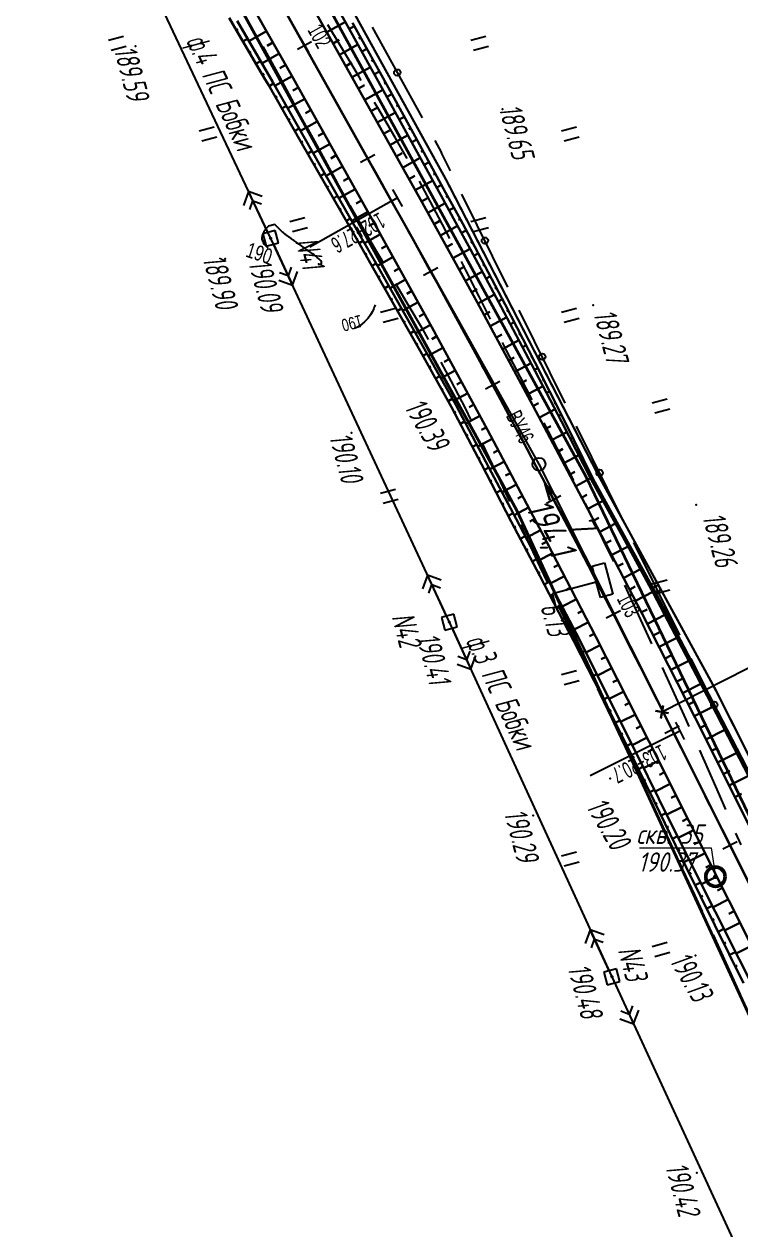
# Model space of a CAD drawing. Header units: millimetres. Extents: x -1799 to 6962, y -1020 to 4121.
# Drawn here: x 5609.3 to 5719.9, y 1117 to 1303.1 of the extents above; entities that cross this region are included whole.
import ezdxf
from ezdxf import colors
from ezdxf.entities.mleader import LeaderData, LeaderLine
from ezdxf.math import Vec2, Vec3

# ---------------------------------------------------------------- set-up
doc = ezdxf.new("R2010")
doc.units = ezdxf.units.MM
doc.linetypes.add('CONTI', pattern=[0])
doc.linetypes.add('STROT', pattern=[1.7, 0.5, -1.2])
for name, color, linetype, lineweight in [('10', 1, 'Continuous', 35), ('геология', 7, 'Continuous', 20), ('КОПИЯ_ОСЬ_13_ОТКОСЫ', 7, 'Continuous', 30), ('ОСЬ_ВЕРХ_ПОКРЫТИЯ_ГРАНИЦЫ_ПОЛОС', 7, 'Continuous', 30), ('ОСЬ_ВЕРХ_ПОКРЫТИЯ_ОСЬ', 1, 'Continuous', 30), ('Отметки', 5, 'Continuous', 30), ('Уклоны ПЧ', 5, 'Continuous', 30)]:
    doc.layers.add(name, color=color, linetype=linetype, lineweight=lineweight)
for name, color, linetype in [('_Ростелеком', 6, 'Continuous'), ('GOR_BDEFAULT', 212, 'CONTI'), ('NAD_MDEFAULT', 7, 'CONTI'), ('PI_OTDEFAULT', 172, 'CONTI'), ('PI_TTDEFAULT', 5, 'CONTI'), ('PLN_O', 7, 'CONTI'), ('SIT_LDEFAULT', 7, 'CONTI'), ('USLZNDEFAULT', 7, 'CONTI'), ('ZAPSKDEFAULT', 7, 'CONTI'), ('КОПИЯ_ОСЬ_ТАНГЕНСЫ', 1, 'Continuous'), ('ОСЬ_ВЕРХ_ПОКРЫТИЯ_ПИКЕТЫ', 1, 'Continuous'), ('ОСЬ_ВЕРХ_ПОКРЫТИЯ_РАЗБИВКА_КРИВ', 1, 'Continuous'), ('ОСЬ_ВЕРХ_ПОКРЫТИЯ_ТАНГЕНСЫ', 1, 'Continuous'), ('разметка', 7, 'Continuous')]:
    doc.layers.add(name, color=color, linetype=linetype)
doc.styles.add('eskd', font='spds.shx', dxfattribs={"width": 1.2, "oblique": 15})
doc.styles.add('SHRFT', font='TXT', dxfattribs={"width": 3.5})
doc.styles.get("Standard").update_dxf_attribs({"font": 'arial.ttf'})
doc.styles.add('STYLE1', font='romand.shx', dxfattribs={"width": 0.9})
doc.styles.add('ГОСТ', font='', dxfattribs={"oblique": 15, "height": 4})
doc.styles.get('ГОСТ').set_extended_font_data('GOST type A')
doc.linetypes.add('кабель_связи_проект.', pattern='A,10,-1,["/",STYLE1,S=3,R=0,X=0,Y=-1.5],-4.1', length=15.1)

# ---------------------------------------------------------------- blocks, each defined once
blk = doc.blocks.new('BL_2011')
at = {"color": 0}
for p, q in [((0, 0), (0, 2.4)), ((1.6, 0), (1.6, 2.4))]:
    blk.add_line(p, q, dxfattribs=at)
blk = doc.blocks.new('BL_27')
at = {"color": 0}
for p, q in [((1, 1), (-1, 1)), ((-1, 1), (-1, -1)), ((1, -1), (1, 1)), ((-1, -1), (1, -1))]:
    blk.add_line(p, q, dxfattribs=at)
blk.add_circle((0, 0), 0.1, dxfattribs=at)
blk = doc.blocks.new('BL_13')
at = {"color": 0}
for p, q in [((-2.5, 7), (-2.5, 9)), ((-2.5, 9), (2.5, 9)), ((2.5, 9), (2.5, 7)), ((0, 7), (-2.5, 7)), ((0, 0), (0, 7)), ((2.5, 7), (0, 7)), ((2, 0), (0, 0))]:
    blk.add_line(p, q, dxfattribs=at)
blk = doc.blocks.new('_None')
blk = doc.blocks.new('Крест')
at = {"layer": 'Отметки'}
for points in [[(-1, 0), (1, 0)], [(0, 1), (0, -1)]]:
    blk.add_lwpolyline(points, dxfattribs=at)
blk = doc.blocks.new('Стрелка')
at = {"layer": 'Уклоны ПЧ', "ltscale": 2}
for points in [[(-0.02, -0.05), (-0.02, 17.97)], [(-0.02, -0.05), (-0.58, 2.62)], [(-0.02, -0.05), (0.53, 2.62)]]:
    blk.add_lwpolyline(points, dxfattribs=at)

msp = doc.modelspace()

# ---------------------------------------------------------------- linework, layer by layer
at = {"layer": '10'}
for points in [[(5791.36, 869.79), (5791.99, 953.6), (5769.21, 1029.84), (5768.9, 1032.77), (5755.35, 1076.21), (5685.51, 1227.89), (5683.12, 1232.24), (5612.57, 1360.39), (5593.27, 1384.3), (5577.58, 1419.6), (5542.45, 1502.97), (5552.87, 1504.53), (5516.09, 1583.56), (5516.09, 1583.56), (5485.17, 1652.33), (5455.39, 1713.54), (5448.07, 1728.59), (5415.89, 1791.1), (5411.51, 1799.6), (5401.59, 1796.88), (5363.49, 1869.85), (5344.99, 1914.95)], [(5805.17, 883.41), (5805.09, 913.56), (5805.05, 928.34), (5804.15, 942.53), (5802, 976.2), (5801.1, 992.86), (5771.79, 1087.98), (5771.79, 1087.98), (5731.27, 1176.63), (5724.62, 1174.12), (5696.17, 1233.16), (5688.98, 1246.27), (5623.55, 1365.6), (5585.3, 1451.76), (5562.87, 1510.43), (5555.12, 1526.56), (5526.34, 1586.47)], [(5516.09, 1583.56), (5552.87, 1504.53), (5542.45, 1502.97), (5577.58, 1419.6), (5593.27, 1384.3), (5612.57, 1360.39), (5683.12, 1232.24), (5685.51, 1227.89), (5755.35, 1076.21), (5768.9, 1032.77), (5769.21, 1029.84), (5791.99, 953.6), (5791.36, 869.79)]]:
    msp.add_lwpolyline(points, dxfattribs=at)
at = {"layer": '_Ростелеком', "linetype": 'кабель_связи_проект.', "ltscale": 0.25, "const_width": 0.35}
msp.add_lwpolyline([(5805.17, 883.41), (5805.09, 913.56), (5805.13, 928.35), (5804.15, 942.53), (5802.83, 963.15), (5800.31, 992.75), (5792.15, 1019.93), (5784.68, 1044.07), (5777.41, 1068.67), (5777.41, 1068.67), (5771.79, 1087.98), (5754.13, 1126.63), (5733.43, 1166.09), (5716.03, 1200.55), (5697.97, 1233.57), (5674.59, 1278.94), (5654.91, 1314.59)], dxfattribs=at)
at = {"layer": 'GOR_BDEFAULT', "color": 212, "elevation": 190, "flags": 128}
for points in [[(5654.76, 1266.01), (5655, 1266.03), (5655.16, 1266.08), (5655.25, 1266.16), (5655.27, 1266.27), (5655.23, 1266.4), (5655.14, 1266.54), (5655, 1266.71), (5654.82, 1266.88), (5654.61, 1267.07), (5654.38, 1267.26), (5654.12, 1267.46), (5653.86, 1267.66), (5653.58, 1267.86), (5653.31, 1268.05), (5653.05, 1268.23), (5652.8, 1268.41), (5652.57, 1268.57), (5652.35, 1268.73), (5652.14, 1268.87), (5651.95, 1269.01), (5651.77, 1269.14), (5651.59, 1269.26), (5651.43, 1269.38), (5651.28, 1269.48), (5651.14, 1269.59), (5651, 1269.68), (5650.87, 1269.77), (5650.75, 1269.86), (5650.63, 1269.94), (5650.52, 1270.02), (5650.42, 1270.09), (5650.31, 1270.17), (5650.22, 1270.23), (5650.12, 1270.3), (5650.03, 1270.37), (5649.94, 1270.43), (5649.86, 1270.49), (5649.78, 1270.55), (5649.7, 1270.6), (5649.63, 1270.66), (5649.56, 1270.71), (5649.49, 1270.76), (5649.43, 1270.81), (5649.36, 1270.86), (5649.3, 1270.91), (5648.6, 1271.59), (5648.04, 1272.16), (5647.05, 1271.89), (5646.91, 1271.76), (5646.76, 1271.61), (5646.61, 1271.44), (5646.47, 1271.25), (5646.34, 1271.05), (5646.22, 1270.84), (5646.13, 1270.62), (5646.07, 1270.38), (5646.04, 1270.14), (5646.05, 1269.89), (5646.11, 1269.63), (5646.23, 1269.37), (5646.4, 1269.11), (5646.64, 1268.85), (5646.95, 1268.58)], [(5663.56, 1259.78), (5663.5, 1259.6), (5663.42, 1259.4), (5663.34, 1259.19), (5663.24, 1258.95), (5663.12, 1258.71), (5662.98, 1258.46), (5662.81, 1258.19), (5662.62, 1257.93), (5662.41, 1257.65), (5662.16, 1257.38), (5661.88, 1257.11), (5661.56, 1256.84), (5661.21, 1256.58), (5660.82, 1256.33), (5660.38, 1256.09)]]:
    msp.add_lwpolyline(points, dxfattribs=at)
at = {"layer": 'PI_TTDEFAULT', "color": 5}
for p in [(5626.52, 1299.74, 189.59), (5683.21, 1289.99, 189.65), (5647.39, 1270.03, 190.09), (5640.38, 1266.89, 189.9), (5697.26, 1259.69, 189.27), (5659.91, 1239.99, 190.1), (5713.19, 1228.88, 189.26), (5675.01, 1210.73, 190.41), (5699.88, 1186.56, 190.2), (5687.99, 1180.85, 190.29), (5713.08, 1159.25, 190.13), (5700.14, 1155.94, 190.48), (5713.25, 1125.66, 190.42)]:
    msp.add_point(p, dxfattribs=at)
at = {"layer": 'PLN_O'}
for p, q in [((5663.1, 1302.64), (5670.84, 1288.64)), ((5672.77, 1285.13), (5673.81, 1283.25)), ((5675.2, 1280.44), (5673.81, 1283.25)), ((5684.06, 1262.51), (5676.97, 1276.85)), ((5692.92, 1244.58), (5685.83, 1258.92)), ((5701.78, 1226.65), (5694.69, 1240.99)), ((5710.64, 1208.72), (5703.55, 1223.06)), ((5719.5, 1190.79), (5712.41, 1205.13))]:
    msp.add_line(p, q, dxfattribs=at)
for centre in [(5666.97, 1295.64), (5680.52, 1269.68), (5689.38, 1251.75), (5698.24, 1233.82), (5707.1, 1215.89), (5715.96, 1197.96)]:
    msp.add_circle(centre, 0.5, dxfattribs=at)
at = {"layer": 'SIT_LDEFAULT', "color": 7}
for p, q in [((5618.27, 1331.72), (5647.39, 1270.03)), ((5658.17, 1299.79), (5656.25, 1303.01)), ((5646.21, 1299.69), (5648.69, 1295.1)), ((5661.08, 1294.97), (5658.17, 1299.79)), ((5648.69, 1295.1), (5650.96, 1290.89)), ((5661.4, 1294.43), (5661.08, 1294.97)), ((5663.94, 1290.2), (5663.46, 1291.01)), ((5666.63, 1285.62), (5663.94, 1290.2)), ((5652.87, 1287.38), (5654.15, 1285.03)), ((5654.15, 1285.03), (5656.74, 1280.29)), ((5668.49, 1282.36), (5666.63, 1285.62)), ((5656.74, 1280.29), (5657.68, 1278.61)), ((5643.98, 1277.26), (5643.21, 1275.13)), ((5646.96, 1270.93), (5643.98, 1277.26)), ((5646.1, 1276.5), (5643.98, 1277.26)), ((5671.25, 1277.32), (5670.42, 1278.86)), ((5673.41, 1273.24), (5671.25, 1277.32)), ((5644.18, 1274.49), (5644.66, 1275.82)), ((5644.66, 1275.82), (5645.99, 1275.34)), ((5659.64, 1275.12), (5661.43, 1271.99)), ((5661.42, 1271.98), (5663.75, 1268)), ((5675.07, 1270.01), (5673.41, 1273.24)), ((5647.39, 1270.03), (5675.01, 1210.73)), ((5647.81, 1269.12), (5650.77, 1262.78)), ((5663.75, 1268), (5664.66, 1266.48)), ((5677.61, 1265.03), (5676.89, 1266.45)), ((5650.09, 1264.23), (5648.76, 1264.71)), ((5650.58, 1265.56), (5650.09, 1264.23)), ((5650.77, 1262.78), (5651.54, 1264.9)), ((5679.69, 1260.92), (5677.61, 1265.03)), ((5648.64, 1263.55), (5650.77, 1262.78)), ((5666.71, 1263.03), (5668.47, 1260.07)), ((5681.4, 1257.53), (5679.69, 1260.92)), ((5668.47, 1260.07), (5670.8, 1256.09)), ((5670.81, 1256.09), (5671.76, 1254.41)), ((5683.87, 1252.69), (5683.22, 1253.96)), ((5685.99, 1248.58), (5683.87, 1252.69)), ((5673.69, 1250.91), (5675.25, 1248.02)), ((5675.26, 1248.02), (5677.49, 1243.67)), ((5687.81, 1245.08), (5685.99, 1248.58)), ((5677.49, 1243.67), (5678.29, 1242.03)), ((5690.3, 1240.3), (5689.66, 1241.53)), ((5692.45, 1236.14), (5690.3, 1240.3)), ((5680.03, 1238.43), (5682.18, 1233.91)), ((5694.24, 1232.64), (5692.45, 1236.14)), ((5682.19, 1233.91), (5684.32, 1229.39)), ((5696.7, 1227.77), (5696.04, 1229.07)), ((5698.76, 1223.57), (5696.7, 1227.77)), ((5686, 1225.77), (5686.86, 1223.92)), ((5686.86, 1223.92), (5689.02, 1219.3)), ((5700.42, 1220.08), (5698.76, 1223.57)), ((5689.02, 1219.3), (5690.24, 1216.71)), ((5671.63, 1217.98), (5670.86, 1215.86)), ((5674.59, 1211.64), (5671.63, 1217.98)), ((5673.76, 1217.21), (5671.63, 1217.98)), ((5671.82, 1215.2), (5672.31, 1216.53)), ((5672.31, 1216.53), (5673.64, 1216.05)), ((5703.02, 1214.53), (5702.12, 1216.46)), ((5705.24, 1209.73), (5703.03, 1214.53)), ((5691.95, 1213.09), (5692.8, 1211.3)), ((5675.01, 1210.73), (5700.14, 1155.94)), ((5692.8, 1211.3), (5694.62, 1207.46)), ((5675.43, 1209.82), (5678.35, 1203.46)), ((5706.31, 1207.38), (5705.24, 1209.73)), ((5694.62, 1207.46), (5696.23, 1204.05)), ((5677.68, 1204.91), (5676.35, 1205.4)), ((5678.17, 1206.24), (5677.68, 1204.91)), ((5678.35, 1203.46), (5679.13, 1205.58)), ((5676.22, 1204.25), (5678.35, 1203.46)), ((5709.55, 1200.23), (5707.96, 1203.74)), ((5697.93, 1200.43), (5698.25, 1199.76)), ((5698.25, 1199.76), (5700.07, 1195.9)), ((5711.55, 1195.79), (5709.55, 1200.23)), ((5700.07, 1195.9), (5701.88, 1192.05)), ((5712.07, 1194.63), (5711.55, 1195.79)), ((5701.88, 1192.05), (5702.19, 1191.39)), ((5715.08, 1187.9), (5713.71, 1190.97)), ((5703.89, 1187.76), (5705.51, 1184.32)), ((5716.77, 1184.05), (5715.09, 1187.9)), ((5705.51, 1184.32), (5707.35, 1180.41)), ((5717.73, 1181.81), (5716.76, 1184.05)), ((5707.35, 1180.41), (5708.15, 1178.71)), ((5720.1, 1176.35), (5719.32, 1178.14)), ((5709.85, 1175.09), (5711.05, 1172.53)), ((5711.05, 1172.53), (5712.89, 1168.6)), ((5712.89, 1168.6), (5714.08, 1166.03)), ((5696.8, 1163.21), (5696.02, 1161.09)), ((5699.72, 1156.85), (5696.8, 1163.21)), ((5698.93, 1162.42), (5696.8, 1163.21)), ((5696.98, 1160.43), (5697.47, 1161.76)), ((5697.47, 1161.76), (5698.8, 1161.27)), ((5715.78, 1162.4), (5716.51, 1160.82)), ((5716.51, 1160.82), (5718.28, 1156.97)), ((5718.28, 1156.97), (5719.94, 1153.32)), ((5700.14, 1155.94), (5725.99, 1099.98)), ((5700.56, 1155.03), (5703.49, 1148.68)), ((5702.82, 1150.13), (5701.5, 1150.62)), ((5703.31, 1151.46), (5702.82, 1150.13)), ((5703.49, 1148.68), (5704.28, 1150.8)), ((5701.37, 1149.46), (5703.49, 1148.68))]:
    msp.add_line(p, q, dxfattribs=at)
at = {"layer": 'геология', "color": 1, "linetype": 'Continuous'}
for p, q in [((5704.42, 1175.86), (5715.51, 1175.86)), ((5715.51, 1175.86), (5716.13, 1171.45))]:
    msp.add_line(p, q, dxfattribs=at)
at = {"layer": 'геология', "color": 1, "linetype": 'Continuous', "lineweight": 50}
for radius in [1.5, 0.103]:
    msp.add_circle((5716.15, 1171.4), radius, dxfattribs=at)
at = {"layer": 'КОПИЯ_ОСЬ_13_ОТКОСЫ'}
for points in [[(5624.7, 1340.83), (5650.4, 1295.62), (5663.56, 1272.13), (5672.29, 1256.33), (5680.89, 1240.45), (5689.35, 1224.49), (5697.67, 1208.46), (5705.84, 1192.36), (5736.79, 1130.69), (5739.79, 1124.37), (5740.51, 1122.84), (5742.02, 1119.15), (5743.5, 1115.46)], [(5634.42, 1340.54), (5670.54, 1276.04), (5679.31, 1260.17), (5687.94, 1244.23), (5696.44, 1228.21), (5704.79, 1212.11), (5712.99, 1195.95), (5746.63, 1128.9), (5747.83, 1126.47), (5749.55, 1123.4), (5752.69, 1117.64), (5754.89, 1112.98)], [(5640.97, 1304.09), (5642.49, 1301.51), (5643.5, 1299.78), (5645.53, 1296.33), (5646.54, 1294.6), (5647.04, 1293.74), (5652.03, 1285.07), (5660.9, 1269.56), (5663.25, 1265.44), (5670.5, 1252.64), (5675.37, 1243.95), (5679.99, 1235.12), (5684.57, 1226.27), (5688.99, 1217.87), (5693.38, 1209.46), (5694.25, 1207.77), (5698.57, 1199.33), (5702.86, 1190.86), (5706.7, 1183.05), (5711.64, 1172.89), (5720.47, 1154.95)], [(5642.21, 1303.64), (5644.22, 1300.19), (5647.75, 1294.14), (5652.7, 1285.45), (5656.36, 1279.01), (5661.55, 1269.93), (5663.9, 1265.8), (5666.24, 1261.67), (5671.14, 1252.99), (5676, 1244.29), (5680.68, 1235.49), (5685.32, 1226.67), (5689.99, 1217.86), (5694.61, 1209.02), (5698.88, 1200.55), (5703.12, 1192.05), (5703.97, 1190.34), (5707.41, 1183.41), (5712.46, 1173.3), (5723.45, 1151.4)], [(5642.21, 1303.64), (5644.22, 1300.19), (5647.75, 1294.14), (5652.7, 1285.45), (5656.36, 1279.01), (5661.55, 1269.93), (5663.9, 1265.8), (5666.24, 1261.67), (5671.14, 1252.99), (5676, 1244.29), (5680.68, 1235.49), (5685.32, 1226.67), (5689.99, 1217.86), (5694.61, 1209.02), (5698.88, 1200.55), (5703.12, 1192.05), (5703.97, 1190.34), (5707.41, 1183.41), (5712.46, 1173.3), (5723.45, 1151.4)], [(5656.06, 1301.89), (5658.95, 1303.5)], [(5658.32, 1304.64), (5659.29, 1302.89), (5665.09, 1292.38), (5668.64, 1285.89), (5673.7, 1276.71), (5675.99, 1272.52), (5678.28, 1268.32), (5683.02, 1259.47), (5687.72, 1250.61), (5692.35, 1241.71), (5696.95, 1232.79), (5701.78, 1224), (5706.57, 1215.18), (5711.02, 1206.72), (5715.44, 1198.24), (5719.88, 1189.67), (5725.09, 1179.64)], [(5658.32, 1304.64), (5659.29, 1302.89), (5665.09, 1292.38), (5668.64, 1285.89), (5673.7, 1276.71), (5675.99, 1272.52), (5678.28, 1268.32), (5683.02, 1259.47), (5687.72, 1250.61), (5692.35, 1241.71), (5696.95, 1232.79), (5701.78, 1224), (5706.57, 1215.18), (5711.02, 1206.72), (5715.44, 1198.24), (5719.88, 1189.67), (5725.09, 1179.64)], [(5660.05, 1303.32), (5665.88, 1292.83), (5669.43, 1286.33), (5674.44, 1277.12), (5676.72, 1272.92), (5677.86, 1270.82), (5678.98, 1268.71), (5683.63, 1259.81), (5688.24, 1250.89), (5692.74, 1241.92), (5697.19, 1232.92), (5702.05, 1224.14), (5706.87, 1215.33), (5711.32, 1206.87), (5715.73, 1198.39), (5725.36, 1179.77)], [(5642.09, 1302.19), (5642.33, 1302.33)], [(5646.75, 1302.05), (5644.04, 1300.5)], [(5660.32, 1302.82), (5659.56, 1302.4)], [(5643.1, 1300.46), (5643.82, 1300.88)], [(5647.74, 1300.31), (5646.84, 1299.79)], [(5657.04, 1300.14), (5658, 1300.68)], [(5658.02, 1298.4), (5660.88, 1300)], [(5661.3, 1301.07), (5661.04, 1300.93)], [(5644.11, 1298.74), (5644.35, 1298.88)], [(5648.73, 1298.57), (5646.05, 1297.05)], [(5662.27, 1299.33), (5661.49, 1298.9)], [(5663.24, 1297.58), (5662.98, 1297.43)], [(5645.13, 1297.01), (5645.83, 1297.43)], [(5649.72, 1296.83), (5648.83, 1296.32)], [(5659, 1296.65), (5659.95, 1297.19)], [(5659.97, 1294.91), (5662.82, 1296.5)], [(5664.21, 1295.83), (5663.43, 1295.39)], [(5646.14, 1295.29), (5646.37, 1295.43)], [(5647.15, 1293.56), (5647.85, 1293.96)], [(5650.7, 1295.09), (5648.05, 1293.61)], [(5665.18, 1294.08), (5664.92, 1293.94)], [(5648.15, 1291.83), (5648.38, 1291.96)], [(5651.68, 1293.34), (5650.8, 1292.85)], [(5660.95, 1293.16), (5661.9, 1293.69)], [(5661.93, 1291.42), (5664.75, 1293)], [(5666.15, 1292.33), (5665.35, 1291.9)], [(5649.14, 1290.09), (5649.83, 1290.49)], [(5652.66, 1291.6), (5650.03, 1290.13)], [(5662.9, 1289.67), (5663.84, 1290.2)], [(5667.11, 1290.58), (5666.84, 1290.43)], [(5650.14, 1288.36), (5650.37, 1288.49)], [(5653.63, 1289.85), (5652.76, 1289.36)], [(5663.88, 1287.93), (5666.67, 1289.49)], [(5668.07, 1288.82), (5667.27, 1288.39)], [(5651.14, 1286.63), (5651.81, 1287.01)], [(5654.61, 1288.11), (5652.01, 1286.66)], [(5655.59, 1286.36), (5654.72, 1285.88)], [(5664.86, 1286.18), (5665.79, 1286.7)], [(5669.02, 1287.07), (5668.76, 1286.92)], [(5652.13, 1284.89), (5652.36, 1285.02)], [(5656.57, 1284.62), (5653.99, 1283.18)], [(5665.84, 1284.44), (5668.59, 1285.98)], [(5669.98, 1285.31), (5669.2, 1284.88)], [(5653.13, 1283.16), (5653.79, 1283.54)], [(5657.54, 1282.87), (5656.68, 1282.39)], [(5666.81, 1282.69), (5667.73, 1283.21)], [(5670.94, 1283.55), (5670.68, 1283.41)], [(5654.12, 1281.42), (5654.34, 1281.55)], [(5658.52, 1281.13), (5655.97, 1279.7)], [(5667.79, 1280.95), (5670.52, 1282.48)], [(5671.89, 1281.8), (5671.13, 1281.38)], [(5655.11, 1279.69), (5655.76, 1280.06)], [(5659.5, 1279.38), (5658.65, 1278.91)], [(5668.77, 1279.2), (5669.68, 1279.71)], [(5669.74, 1277.46), (5672.45, 1278.97)], [(5672.85, 1280.04), (5672.59, 1279.9)], [(5656.11, 1277.95), (5656.32, 1278.07)], [(5660.47, 1277.64), (5657.95, 1276.23)], [(5673.81, 1278.28), (5673.06, 1277.87)], [(5657.1, 1276.21), (5657.75, 1276.58)], [(5661.45, 1275.89), (5660.61, 1275.42)], [(5670.72, 1275.71), (5671.62, 1276.22)], [(5671.69, 1273.97), (5674.38, 1275.46)], [(5674.76, 1276.53), (5674.51, 1276.39)], [(5658.09, 1274.48), (5658.31, 1274.6)], [(5662.43, 1274.15), (5659.94, 1272.75)], [(5675.71, 1274.77), (5674.98, 1274.37)], [(5659.09, 1272.74), (5659.73, 1273.11)], [(5663.4, 1272.4), (5662.57, 1271.94)], [(5672.67, 1272.22), (5673.56, 1272.72)], [(5673.64, 1270.47), (5676.3, 1271.95)], [(5676.67, 1273.01), (5676.42, 1272.88)], [(5660.08, 1271), (5660.29, 1271.13)], [(5661.07, 1269.27), (5661.72, 1269.64)], [(5664.38, 1270.66), (5661.92, 1269.29)], [(5677.62, 1271.25), (5676.9, 1270.86)], [(5665.35, 1268.91), (5664.53, 1268.45)], [(5674.61, 1268.72), (5675.5, 1269.21)], [(5675.57, 1266.97), (5678.22, 1268.43)], [(5678.57, 1269.49), (5678.32, 1269.36)], [(5679.5, 1267.72), (5678.8, 1267.35)], [(5662.06, 1267.53), (5662.28, 1267.65)], [(5663.05, 1265.79), (5663.7, 1266.16)], [(5666.32, 1267.16), (5663.89, 1265.81)], [(5680.43, 1265.95), (5680.2, 1265.83)], [(5664.04, 1264.05), (5664.25, 1264.17)], [(5667.29, 1265.41), (5666.48, 1264.96)], [(5676.54, 1265.22), (5677.42, 1265.7)], [(5677.5, 1263.47), (5680.12, 1264.9)], [(5681.36, 1264.18), (5680.69, 1263.83)], [(5665.02, 1262.31), (5665.67, 1262.68)], [(5668.26, 1263.66), (5665.86, 1262.34)], [(5678.47, 1261.71), (5679.34, 1262.19)], [(5682.28, 1262.4), (5682.06, 1262.29)], [(5666.01, 1260.57), (5666.22, 1260.69)], [(5669.23, 1261.91), (5668.43, 1261.47)], [(5679.43, 1259.96), (5682.01, 1261.37)], [(5683.21, 1260.63), (5682.58, 1260.3)], [(5667, 1258.83), (5667.64, 1259.2)], [(5670.19, 1260.16), (5667.83, 1258.86)], [(5671.16, 1258.41), (5670.37, 1257.97)], [(5680.39, 1258.2), (5681.25, 1258.67)], [(5684.13, 1258.86), (5683.92, 1258.75)], [(5667.98, 1257.09), (5668.2, 1257.22)], [(5672.12, 1256.65), (5669.8, 1255.38)], [(5681.34, 1256.45), (5683.89, 1257.83)], [(5685.05, 1257.08), (5684.46, 1256.77)], [(5668.97, 1255.35), (5669.61, 1255.72)], [(5673.08, 1254.9), (5672.3, 1254.47)], [(5682.3, 1254.69), (5683.15, 1255.15)], [(5685.97, 1255.3), (5685.77, 1255.2)], [(5669.95, 1253.61), (5670.16, 1253.73)], [(5674.03, 1253.14), (5671.76, 1251.9)], [(5683.25, 1252.93), (5685.77, 1254.3)], [(5686.88, 1253.53), (5686.33, 1253.24)], [(5670.93, 1251.87), (5671.57, 1252.23)], [(5674.99, 1251.38), (5674.23, 1250.97)], [(5684.21, 1251.17), (5685.04, 1251.63)], [(5687.8, 1251.75), (5687.61, 1251.65)], [(5671.91, 1250.13), (5672.13, 1250.24)], [(5675.94, 1249.63), (5673.71, 1248.41)], [(5685.16, 1249.41), (5687.64, 1250.75)], [(5688.71, 1249.96), (5688.19, 1249.7)], [(5672.89, 1248.38), (5673.53, 1248.74)], [(5676.9, 1247.87), (5676.15, 1247.47)], [(5686.1, 1247.65), (5686.93, 1248.1)], [(5689.61, 1248.18), (5689.43, 1248.09)], [(5673.87, 1246.64), (5674.08, 1246.75)], [(5677.85, 1246.11), (5675.65, 1244.92)], [(5687.05, 1245.89), (5689.5, 1247.2)], [(5690.5, 1246.39), (5690.04, 1246.16)], [(5674.84, 1244.89), (5675.47, 1245.24)], [(5678.8, 1244.35), (5678.06, 1243.95)], [(5688, 1244.13), (5688.81, 1244.57)], [(5688.94, 1242.36), (5691.35, 1243.65)], [(5691.4, 1244.6), (5691.24, 1244.52)], [(5675.8, 1243.13), (5676.01, 1243.24)], [(5676.73, 1241.36), (5677.38, 1241.71)], [(5679.74, 1242.59), (5677.54, 1241.41)], [(5692.29, 1242.81), (5691.89, 1242.61)], [(5680.69, 1240.83), (5679.96, 1240.43)], [(5689.88, 1240.6), (5690.68, 1241.03)], [(5690.82, 1238.84), (5693.19, 1240.09)], [(5693.18, 1241.02), (5693.05, 1240.95)], [(5677.66, 1239.59), (5677.87, 1239.7)], [(5678.58, 1237.82), (5679.26, 1238.17)], [(5681.63, 1239.06), (5679.42, 1237.88)], [(5694.07, 1239.23), (5693.73, 1239.06)], [(5679.51, 1236.04), (5679.73, 1236.16)], [(5682.58, 1237.3), (5681.84, 1236.9)], [(5691.76, 1237.07), (5692.55, 1237.49)], [(5692.7, 1235.3), (5695.03, 1236.54)], [(5694.96, 1237.44), (5694.84, 1237.38)], [(5680.43, 1234.27), (5681.14, 1234.64)], [(5683.52, 1235.53), (5681.29, 1234.35)], [(5695.85, 1235.65), (5695.56, 1235.5)], [(5681.35, 1232.5), (5681.59, 1232.62)], [(5684.46, 1233.77), (5683.71, 1233.37)], [(5693.63, 1233.53), (5694.41, 1233.94)], [(5694.56, 1231.76), (5696.85, 1232.97)], [(5696.73, 1233.85), (5696.63, 1233.8)], [(5682.27, 1230.72), (5683, 1231.1)], [(5685.39, 1232), (5683.15, 1230.81)], [(5697.66, 1232.08), (5697.41, 1231.95)], [(5683.19, 1228.94), (5683.43, 1229.07)], [(5686.33, 1230.23), (5685.58, 1229.84)], [(5695.5, 1230), (5696.26, 1230.4)], [(5696.43, 1228.22), (5698.78, 1229.46)], [(5698.63, 1230.33), (5698.55, 1230.29)], [(5684.11, 1227.17), (5684.86, 1227.55)], [(5687.26, 1228.46), (5685.01, 1227.27)], [(5697.35, 1226.45), (5698.14, 1226.86)], [(5699.6, 1228.58), (5699.34, 1228.44)], [(5700.57, 1226.83), (5700.48, 1226.79)], [(5685.03, 1225.39), (5685.28, 1225.52)], [(5689.12, 1224.92), (5686.88, 1223.74)], [(5688.19, 1226.69), (5687.44, 1226.3)], [(5698.28, 1224.68), (5700.71, 1225.95)], [(5701.53, 1225.08), (5701.27, 1224.94)], [(5685.97, 1223.62), (5686.73, 1224.03)], [(5690.05, 1223.15), (5689.3, 1222.76)], [(5699.21, 1222.91), (5700.02, 1223.33)], [(5702.5, 1223.33), (5702.41, 1223.28)], [(5686.9, 1221.86), (5687.15, 1221.99)], [(5690.98, 1221.38), (5688.75, 1220.21)], [(5700.13, 1221.13), (5702.63, 1222.43)], [(5703.46, 1221.58), (5703.18, 1221.43)], [(5687.83, 1220.09), (5688.6, 1220.49)], [(5691.9, 1219.61), (5691.16, 1219.22)], [(5701.05, 1219.36), (5701.89, 1219.79)], [(5704.42, 1219.82), (5704.33, 1219.77)], [(5688.76, 1218.31), (5689.02, 1218.45)], [(5692.83, 1217.83), (5690.61, 1216.68)], [(5701.97, 1217.58), (5704.55, 1218.92)], [(5705.38, 1218.07), (5705.09, 1217.91)], [(5689.69, 1216.54), (5690.47, 1216.95)], [(5693.75, 1216.06), (5693.01, 1215.67)], [(5702.89, 1215.8), (5703.75, 1216.25)], [(5706.34, 1216.31), (5706.24, 1216.26)], [(5690.62, 1214.77), (5690.87, 1214.9)], [(5694.67, 1214.28), (5692.46, 1213.14)], [(5703.8, 1214.03), (5706.46, 1215.39)], [(5707.29, 1214.55), (5706.99, 1214.39)], [(5691.54, 1213), (5692.32, 1213.4)], [(5695.59, 1212.5), (5694.85, 1212.12)], [(5704.72, 1212.25), (5705.6, 1212.7)], [(5708.22, 1212.78), (5708.12, 1212.73)], [(5692.46, 1211.22), (5692.72, 1211.36)], [(5696.5, 1210.73), (5694.31, 1209.6)], [(5705.63, 1210.47), (5708.33, 1211.85)], [(5709.15, 1211.01), (5708.85, 1210.86)], [(5693.38, 1209.45), (5694.18, 1209.86)], [(5697.42, 1208.95), (5696.69, 1208.57)], [(5706.54, 1208.69), (5707.44, 1209.15)], [(5707.45, 1206.91), (5710.19, 1208.3)], [(5710.08, 1209.24), (5709.98, 1209.19)], [(5694.3, 1207.67), (5694.57, 1207.81)], [(5695.22, 1205.89), (5695.99, 1206.29)], [(5698.33, 1207.17), (5696.12, 1206.04)], [(5711.01, 1207.47), (5710.71, 1207.32)], [(5699.24, 1205.39), (5698.5, 1205.01)], [(5708.36, 1205.12), (5709.27, 1205.59)], [(5709.26, 1203.34), (5712.05, 1204.76)], [(5711.94, 1205.7), (5711.84, 1205.65)], [(5696.13, 1204.11), (5696.39, 1204.24)], [(5697.04, 1202.33), (5697.79, 1202.72)], [(5700.15, 1203.61), (5697.92, 1202.47)], [(5712.86, 1203.92), (5712.56, 1203.77)], [(5701.06, 1201.82), (5700.31, 1201.45)], [(5710.17, 1201.56), (5711.1, 1202.03)], [(5711.07, 1199.77), (5713.9, 1201.2)], [(5713.78, 1202.15), (5713.68, 1202.1)], [(5697.95, 1200.55), (5698.2, 1200.68)], [(5698.86, 1198.77), (5699.59, 1199.14)], [(5701.97, 1200.04), (5699.71, 1198.9)], [(5714.7, 1200.37), (5714.41, 1200.22)], [(5699.76, 1196.99), (5700.01, 1197.11)], [(5702.87, 1198.26), (5702.12, 1197.88)], [(5711.97, 1197.99), (5712.91, 1198.46)], [(5712.87, 1196.2), (5715.75, 1197.64)], [(5715.62, 1198.6), (5715.53, 1198.55)], [(5700.67, 1195.2), (5701.38, 1195.56)], [(5703.77, 1196.47), (5701.49, 1195.32)], [(5716.54, 1196.82), (5716.25, 1196.67)], [(5701.57, 1193.42), (5701.81, 1193.54)], [(5704.67, 1194.69), (5703.91, 1194.3)], [(5713.77, 1194.4), (5714.73, 1194.89)], [(5714.66, 1192.62), (5717.59, 1194.08)], [(5717.46, 1195.05), (5717.36, 1195)], [(5718.38, 1193.27), (5718.09, 1193.12)], [(5702.47, 1191.63), (5703.16, 1191.98)], [(5705.57, 1192.9), (5703.27, 1191.74)], [(5719.3, 1191.49), (5719.2, 1191.44)], [(5703.36, 1189.84), (5703.59, 1189.95)], [(5706.47, 1191.11), (5705.7, 1190.72)], [(5715.56, 1190.83), (5716.54, 1191.32)], [(5716.46, 1189.04), (5719.43, 1190.53)], [(5704.24, 1188.04), (5704.94, 1188.39)], [(5707.37, 1189.32), (5705.05, 1188.16)], [(5717.35, 1187.25), (5718.35, 1187.75)], [(5705.13, 1186.25), (5705.36, 1186.36)], [(5708.27, 1187.53), (5707.49, 1187.14)], [(5718.25, 1185.47), (5721.27, 1186.98)], [(5706.01, 1184.46), (5706.72, 1184.8)], [(5709.16, 1185.74), (5706.83, 1184.58)], [(5710.06, 1183.96), (5709.28, 1183.57)], [(5719.15, 1183.68), (5720.16, 1184.18)], [(5706.89, 1182.66), (5707.13, 1182.77)], [(5710.96, 1182.17), (5708.62, 1181)], [(5707.76, 1180.86), (5708.5, 1181.22)], [(5711.85, 1180.38), (5711.07, 1179.99)], [(5708.64, 1179.06), (5708.88, 1179.18)], [(5712.75, 1178.59), (5710.4, 1177.42)], [(5709.51, 1177.26), (5710.29, 1177.64)], [(5713.65, 1176.81), (5712.86, 1176.41)], [(5710.39, 1175.46), (5710.65, 1175.59)], [(5714.54, 1175.02), (5712.19, 1173.84)], [(5711.26, 1173.67), (5712.08, 1174.06)], [(5715.44, 1173.23), (5714.66, 1172.84)], [(5712.14, 1171.87), (5712.41, 1172)], [(5716.34, 1171.44), (5713.98, 1170.26)], [(5713.02, 1170.07), (5713.86, 1170.49)], [(5717.23, 1169.66), (5716.45, 1169.26)], [(5713.91, 1168.28), (5714.19, 1168.42)], [(5718.13, 1167.87), (5715.77, 1166.68)], [(5714.79, 1166.49), (5715.65, 1166.91)], [(5719.03, 1166.08), (5718.24, 1165.68)], [(5715.67, 1164.69), (5715.96, 1164.83)], [(5719.92, 1164.29), (5717.56, 1163.11)], [(5716.56, 1162.9), (5717.45, 1163.34)], [(5717.44, 1161.1), (5717.74, 1161.25)], [(5718.32, 1159.31), (5719.24, 1159.76)], [(5721.72, 1160.72), (5719.36, 1159.53)], [(5719.21, 1157.51), (5719.51, 1157.67)]]:
    msp.add_lwpolyline(points, dxfattribs=at)
at = {"layer": 'КОПИЯ_ОСЬ_ТАНГЕНСЫ'}
for p, q in [((5609.6, 1376.68), (5688.86, 1235.13)), ((5688.86, 1235.13), (5758.4, 1096.52))]:
    msp.add_line(p, q, dxfattribs=at)
msp.add_circle((5688.86, 1235.13), 1, dxfattribs=at)
at = {"layer": 'ОСЬ_ВЕРХ_ПОКРЫТИЯ_ГРАНИЦЫ_ПОЛОС'}
for points in [[(5624.7, 1340.83), (5650.4, 1295.62), (5663.56, 1272.13), (5672.29, 1256.33), (5680.89, 1240.45), (5689.35, 1224.49), (5697.67, 1208.46), (5705.84, 1192.36), (5736.79, 1130.69), (5739.79, 1124.37), (5740.51, 1122.84), (5742.02, 1119.15), (5743.5, 1115.46)], [(5634.42, 1340.54), (5670.54, 1276.04), (5679.31, 1260.17), (5687.94, 1244.23), (5696.44, 1228.21), (5704.79, 1212.11), (5712.99, 1195.95), (5746.63, 1128.9), (5747.83, 1126.47), (5749.55, 1123.4), (5752.69, 1117.64), (5754.89, 1112.98)]]:
    msp.add_lwpolyline(points, dxfattribs=at)
at = {"layer": 'ОСЬ_ВЕРХ_ПОКРЫТИЯ_ОСЬ'}
msp.add_lwpolyline([(5631.92, 1336.82), (5666.1, 1275.78), (5666.1, 1275.78, -0.011361), (5709.75, 1193.49), (5709.75, 1193.49), (5740.22, 1132.76), (5740.22, 1132.76), (5743.25, 1126.7), (5744.54, 1124.1), (5745.4, 1122.37), (5746.25, 1120.63), (5747.1, 1118.89), (5747.94, 1117.15), (5748.78, 1115.4)], format="xyb", dxfattribs=at)
at = {"layer": 'ОСЬ_ВЕРХ_ПОКРЫТИЯ_ПИКЕТЫ'}
for p, q in [((5651.53, 1299.24), (5653.71, 1300.46)), ((5651.53, 1299.24), (5653.71, 1300.46)), ((5661.3, 1281.78), (5663.49, 1283.01)), ((5671.04, 1264.32), (5673.23, 1265.53)), ((5680.61, 1246.78), (5682.81, 1247.96)), ((5690.02, 1229.14), (5692.23, 1230.3)), ((5699.25, 1211.41), (5701.47, 1212.55)), ((5699.25, 1211.41), (5701.47, 1212.55)), ((5708.3, 1193.59), (5710.54, 1194.71)), ((5717.27, 1175.72), (5719.51, 1176.84))]:
    msp.add_line(p, q, dxfattribs=at)
at = {"layer": 'ОСЬ_ВЕРХ_ПОКРЫТИЯ_РАЗБИВКА_КРИВ'}
for p, q in [((5666.24, 1277.57), (5667.71, 1274.96)), ((5666.1, 1275.78), (5653.45, 1268.69)), ((5666.1, 1275.78), (5666.97, 1276.27)), ((5709.97, 1195.28), (5711.32, 1192.6)), ((5709.75, 1193.49), (5696.79, 1186.99)), ((5709.75, 1193.49), (5710.65, 1193.94))]:
    msp.add_line(p, q, dxfattribs=at)
at = {"layer": 'ОСЬ_ВЕРХ_ПОКРЫТИЯ_ТАНГЕНСЫ'}
for p, q in [((5609.6, 1376.68), (5688.86, 1235.13)), ((5688.86, 1235.13), (5758.4, 1096.52))]:
    msp.add_line(p, q, dxfattribs=at)
msp.add_circle((5688.86, 1235.13), 1, dxfattribs=at)
at = {"layer": 'разметка', "linetype": 'STROT', "lineweight": 30, "ltscale": 7}
msp.add_lwpolyline([(5312.42, 2282.39), (5316.25, 2195.85, 0.00256), (5318.53, 2149.66, 0.014826), (5323.04, 2096.1, 0.010268), (5326.56, 2070.09, 0.009124), (5335.38, 2019.61, 0.030208), (5352.49, 1943.31, 0.031045), (5370.98, 1896.35, 0.007877), (5388.83, 1859.4), (5485.72, 1664.05, -0.002974), (5496.16, 1642.67), (5549.56, 1531.69, -0.030398), (5568.22, 1487.87), (5596.29, 1412.46, 0.046344), (5628.25, 1343.37), (5666.66, 1274.79, -0.011361), (5709.24, 1194.5), (5740.22, 1132.76, -0.022225), (5757.31, 1096, -0.0221), (5770.2, 1057.73, -0.002395), (5778.88, 1028.93, -0.036323), (5794.38, 962.09, -0.038365), (5797.85, 870.98)], format="xyb", dxfattribs=at)

# ---------------------------------------------------------------- block references
at = {"layer": 'USLZNDEFAULT', "color": 7, "rotation": 285}
for name, p in [('BL_27', (5647.39, 1270.03)), ('BL_13', (5690.97, 1215.15)), ('BL_27', (5675.01, 1210.73)), ('BL_27', (5700.14, 1155.94))]:
    msp.add_blockref(name, p, dxfattribs=at)
at = {"layer": 'ZAPSKDEFAULT', "color": 7, "rotation": 285}
for p in [(5622.35, 1300.64), (5678.35, 1300.64), (5636.35, 1286.64), (5692.35, 1286.64), (5650.35, 1272.64), (5678.35, 1272.64), (5664.35, 1258.64), (5692.35, 1258.64), (5706.35, 1244.64), (5664.35, 1230.64), (5706.35, 1216.64), (5692.35, 1202.64), (5692.35, 1174.64), (5706.35, 1160.64)]:
    msp.add_blockref('BL_2011', p, dxfattribs=at)
at = {"layer": 'Отметки', "rotation": 260.7861031979047}
msp.add_blockref('Крест', (5707.88, 1196.85), dxfattribs=at)
at = {"layer": 'Уклоны ПЧ', "rotation": 207.8918343241998}
msp.add_blockref('Стрелка', (5689.8, 1232.16), dxfattribs=at)

# ---------------------------------------------------------------- texts
at = {"layer": 'GOR_BDEFAULT', "color": 212, "style": 'SHRFT', "width": 0.75}
for height, rotation, p in [(2.362, 341.859, (5643.39, 1267.24, 190)), (1.914, 194.4862, (5661.29, 1258.25, 190))]:
    msp.add_text('190', height=height, rotation=rotation, dxfattribs=at).set_placement(p)
at = {"layer": 'NAD_MDEFAULT', "color": 7, "style": 'eskd', "oblique": 10, "width": 0.8}
for s, p in [('N41', (5651.15, 1269.57)), ('6.13', (5689.05, 1213.14)), ('N42', (5666.04, 1211.57)), ('N43', (5701.02, 1160.05))]:
    msp.add_text(s, height=3.5, rotation=285, dxfattribs=at).set_placement(p)
at = {"layer": 'PI_OTDEFAULT', "color": 172, "style": 'eskd', "oblique": 10, "width": 0.8}
for s, rotation, p in [('189.59', 285, (5623.12, 1299.14)), ('189.65', 285, (5682.63, 1290.12)), ('189.90', 285, (5636.84, 1266.89)), ('190.09', 285, (5643.9, 1266.25)), ('189.27', 285, (5697.24, 1258.42)), ('190.39', 300, (5667.97, 1243.93)), ('190.10', 285, (5656.4, 1239.38)), ('189.26', 285, (5714.08, 1227.01)), ('190.41', 285, (5669.9, 1208.39)), ('190.20', 300, (5696.08, 1182.22)), ('190.29', 285, (5683.42, 1181.25)), ('190.13', 300, (5708.96, 1158.41)), ('190.48', 285, (5693.25, 1157.31)), ('190.42', 285, (5708.35, 1126.61))]:
    msp.add_text(s, height=3.5, rotation=rotation, dxfattribs=at).set_placement(p)
at = {"layer": 'PLN_O', "style": 'eskd', "oblique": 10, "width": 0.8}
for s, p in [('ф.4 ПС Бобки', (5634.24, 1300.56)), ('ф.3 ПС Бобки', (5677.47, 1207.85))]:
    msp.add_text(s, height=3.5, rotation=295, dxfattribs=at).set_placement(p)
at = {"layer": 'геология', "color": 1, "style": 'ГОСТ', "oblique": 15}
for s, p in [('скв. 35', (5703.92, 1176.46)), ('190.37', (5704.2, 1172.16))]:
    msp.add_text(s, height=3, rotation=0.1, dxfattribs=at).set_placement(p)
at = {"layer": 'КОПИЯ_ОСЬ_ТАНГЕНСЫ', "width": 0.6}
msp.add_text('ВУ46', height=2.5, rotation=296.6427, dxfattribs=at).set_placement((5683.71, 1242.61))
at = {"layer": 'ОСЬ_ВЕРХ_ПОКРЫТИЯ_ПИКЕТЫ', "width": 0.6}
for s, rotation, p in [('102', 299.2464, (5653.02, 1302.21)), ('103', 297.2224, (5700.83, 1214.34))]:
    msp.add_text(s, height=2.5, rotation=rotation, dxfattribs=at).set_placement(p)
at = {"layer": 'ОСЬ_ВЕРХ_ПОКРЫТИЯ_РАЗБИВКА_КРИВ', "width": 0.6}
for s, rotation, p in [('102+27.6', 209.2464, (5664.16, 1274.12)), ('103+20.7', 206.6427, (5707.74, 1191.92))]:
    msp.add_text(s, height=2.5, rotation=rotation, dxfattribs=at).set_placement(p)
at = {"layer": 'ОСЬ_ВЕРХ_ПОКРЫТИЯ_ТАНГЕНСЫ', "width": 0.6}
msp.add_text('ВУ46', height=2.5, rotation=296.6427, dxfattribs=at).set_placement((5683.71, 1242.61))
at = {"layer": 'Уклоны ПЧ', "style": 'ГОСТ', "oblique": 15}
for s, p in [('194,1', (5686.72, 1228.47)), ('7', (5693.12, 1225.94))]:
    msp.add_text(s, height=4, rotation=297.8412, dxfattribs=at).set_placement(p)

# ---------------------------------------------------------------- leaders
at = {"layer": 'Отметки', "ltscale": 0.2}
ml = msp.add_multileader_mtext('Standard', dxfattribs=at)
ml.set_content('191,26', color=256, style='ГОСТ')
ml.set_leader_properties()
ml.set_arrow_properties(name='NONE')
ml.build(insert=Vec2(0, 0))
ml.multileader.update_dxf_attribs({"text_left_attachment_type": 6, "text_right_attachment_type": 6, "dogleg_length": 0.36, "arrow_head_size": 2})
ctx = ml.context
ctx.base_point, ctx.arrow_head_size, ctx.landing_gap_size, ctx.plane_origin, ctx.plane_x_axis, ctx.plane_y_axis = Vec3(5727.19, 1227.28), 2, 0, Vec3(5674.26, 1194.14), Vec3(0.448925, -0.893569), Vec3(0.893569, 0.448925)
ctx.left_attachment, ctx.right_attachment, ctx.text_align_type = 6, 6, 2
notes = []
notes.append((ctx, [(1, (1, 1, 0), (5735.41, 1210.91), (-0.448925, 0.893569), 0.36, [(0, [(5707.88, 1196.85)], 0, [])])]))
ctx.mtext.insert, ctx.mtext.text_direction, ctx.mtext.rotation, ctx.mtext.alignment, ctx.mtext.line_spacing_style, ctx.mtext.flow_direction = Vec3(5739.36, 1213.3), Vec3(0.448925, -0.893569), 5.177951, 3, 2, 5
for ctx, leaders in notes:
    for number, flags, end, landing, length, lines in leaders:
        leader = LeaderData()
        leader.index, (leader.has_last_leader_line, leader.has_dogleg_vector, leader.attachment_direction) = number, flags
        leader.last_leader_point, leader.dogleg_vector, leader.dogleg_length = Vec3(end), Vec3(landing), length
        for number, points, colour, breaks in lines:
            line = LeaderLine()
            line.index, line.vertices, line.color, line.breaks = number, Vec3.list(points), colors.encode_raw_color(colour), breaks
            leader.lines.append(line)
        ctx.leaders.append(leader)

doc.saveas('drawing.dxf')
